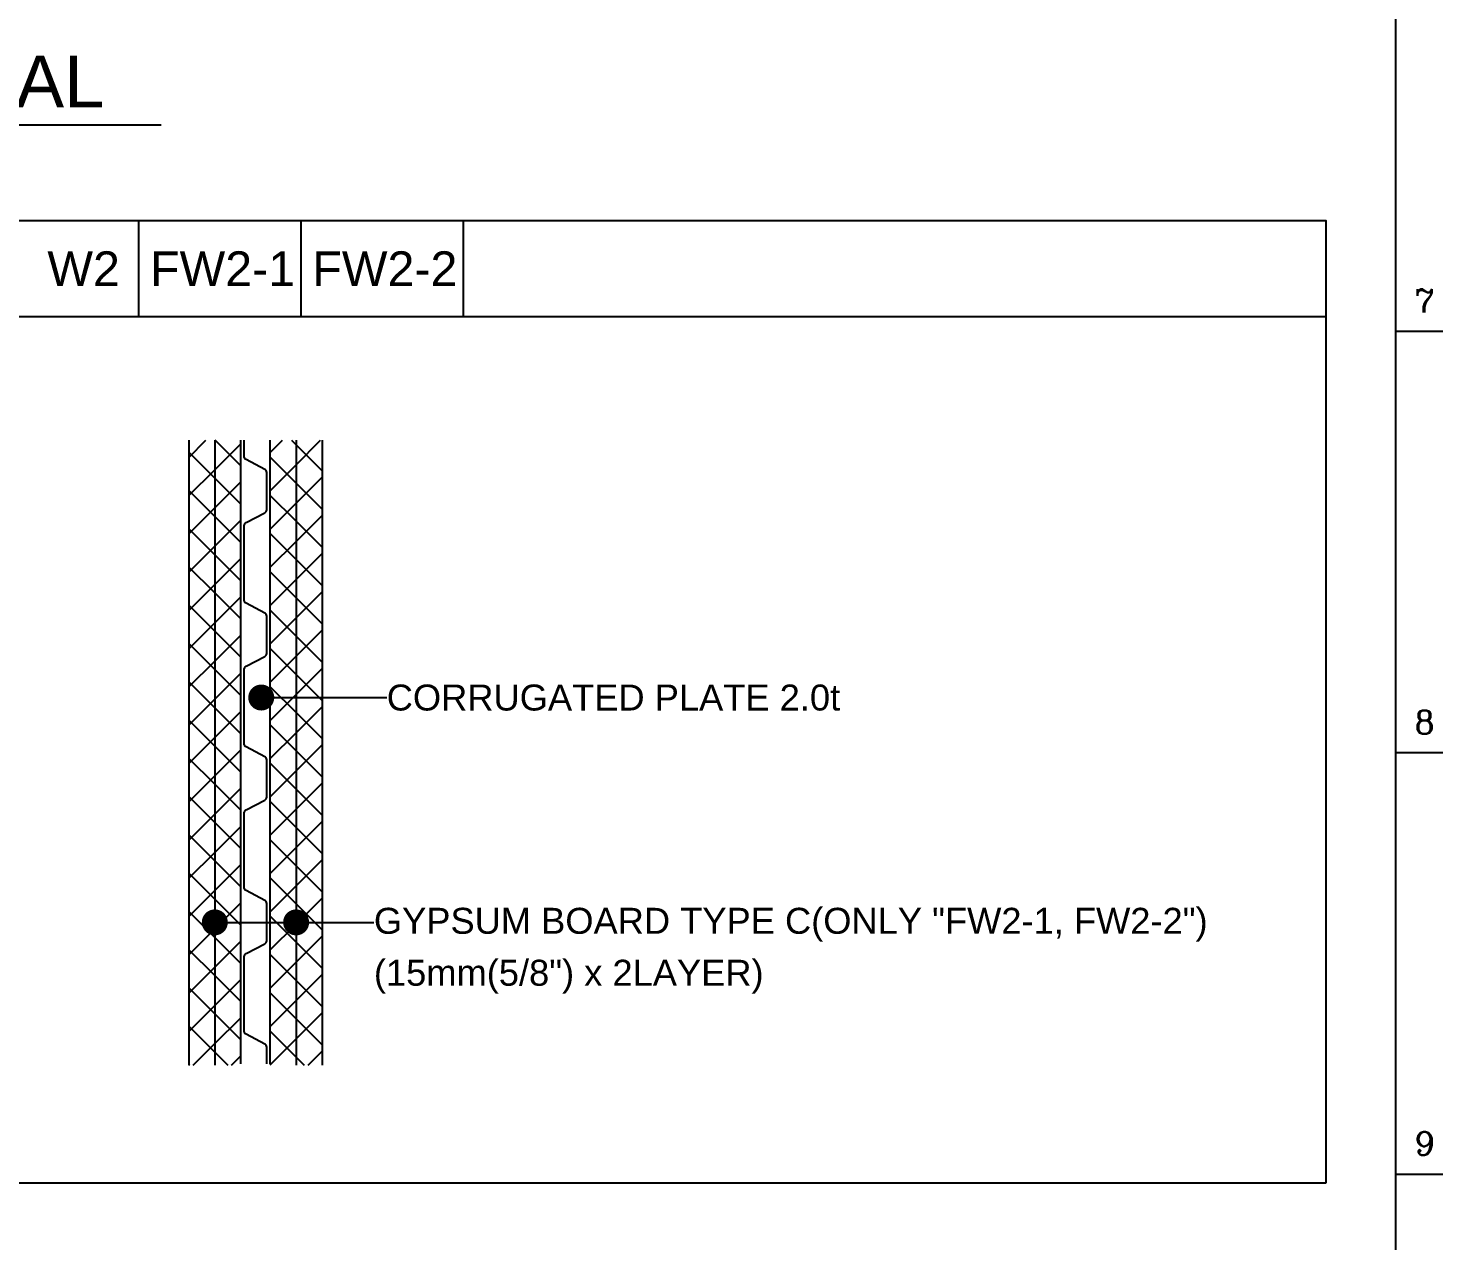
# Model space of a CAD drawing. Header units: millimetres. Extents: x 4133871 to 4440428, y -545651 to -495191.
# Drawn here: x 4426293 to 4439367, y -531906 to -520704 of the extents above; entities that cross this region are included whole.
import ezdxf
from ezdxf.enums import TextEntityAlignment as Align

# ---------------------------------------------------------------- set-up
doc = ezdxf.new("R2010")
doc.units = ezdxf.units.MM
doc.header["$LTSCALE"] = 60
for name, color, linetype in [('1', 7, 'Continuous'), ('A-LINE02', 6, 'Continuous'), ('AA-WAXM-CONC', 2, 'Continuous'), ('AA-XXXX-PATT', 8, 'Continuous'), ('AA-XXXX-SYMB', 7, 'Continuous'), ('AA-XXXX-TABL', 7, 'Continuous'), ('AA-XXXX-TEXT', 3, 'Continuous'), ('finish', 1, 'Continuous'), ('TAN-TIT', 30, 'Continuous'), ('TITLE', 7, 'Continuous')]:
    doc.layers.add(name, color=color, linetype=linetype)
doc.styles.add('Arial', font='arial.ttf')
doc.styles.add('COM', font='COMPLEX', dxfattribs={"height": 5})
doc.styles.add('돋움', font='')
doc.styles.get('돋움').set_extended_font_data('Dotum')
doc.dimstyles.new('일반도면_0060', dxfattribs={"dimtxt": 240, "dimasz": 240, "dimexe": 60, "dimexo": 300, "dimgap": 75, "dimtad": 1, "dimdec": 0, "dimzin": 0, "dimdsep": 46, "dimtxsty": '돋움', "dimcen": -300, "dimclrd": 7, "dimclre": 7, "dimclrt": 2, "dimadec": 8, "dimazin": 0, "dimtfac": 1, "dimtdec": 0, "dimtix": 1, "dimtmove": 2, "dimatfit": 3, "dimfxl": 1, "dimtolj": 1, "dimtzin": 0, "dimarcsym": 0})
pattern_1 = [(135, (3804309.03, -4868224.7), (-176.776695, -176.776695), []), (225, (3804309.03, -4868224.7), (176.776695, -176.776695), [])]

# ---------------------------------------------------------------- blocks, each defined once
blk = doc.blocks.new('BORDER')
at = {"layer": 'TAN-TIT'}
for p, q in [((232823, 3520), (232823, 164680)), ((232823, 73830), (234266, 73830)), ((232823, 60851), (234266, 60851)), ((232823, 47872), (234266, 47872))]:
    blk.add_line(p, q, dxfattribs=at)
at = {"layer": 'TAN-TIT', "style": 'COM'}
for s, p in [('7', (233400, 74406)), ('8', (233400, 61428)), ('9', (233400, 48449))]:
    blk.add_text(s, height=721, dxfattribs=at).set_placement(p)

msp = doc.modelspace()

# ---------------------------------------------------------------- hatches: boundary and pattern name
at = {"layer": 'AA-XXXX-PATT'}
h = msp.add_hatch(dxfattribs=at)
h.set_pattern_fill('ANSI37', color=256, scale=2000, angle=90, style=0)
h.set_pattern_definition(pattern_1)
h.paths.add_polyline_path([(4428016.7, -524510.2), (4428016.7, -524660.4), (4428016.7, -530283.9), (4427776.7, -530283.9), (4427776.7, -524510.2)])
h = msp.add_hatch(dxfattribs=at)
h.set_pattern_fill('ANSI37', color=256, scale=2000, angle=90, style=0)
h.set_pattern_definition(pattern_1)
h.paths.add_polyline_path([(4428256.7, -524510.2), (4428256.7, -524660.4), (4428256.7, -530283.9), (4428016.7, -530283.9), (4428016.7, -524510.2)])
h = msp.add_hatch(dxfattribs=at)
h.set_pattern_fill('ANSI37', color=256, scale=2000, angle=90, style=0)
h.set_pattern_definition(pattern_1)
h.paths.add_polyline_path([(4428528.7, -524510.2), (4428528.7, -524660.4), (4428528.7, -530283.9), (4428768.7, -530283.9), (4428768.7, -524510.2)])
h = msp.add_hatch(dxfattribs=at)
h.set_pattern_fill('ANSI37', color=256, scale=2000, angle=90, style=0)
h.set_pattern_definition(pattern_1)
h.paths.add_polyline_path([(4428768.7, -524510.2), (4428768.7, -524660.4), (4428768.7, -530283.9), (4429008.7, -530283.9), (4429008.7, -524510.2)])

# ---------------------------------------------------------------- linework, layer by layer
at = {"layer": 'A-LINE02', "color": 3}
for p, q in [((4427776.7, -524510.2), (4427776.7, -530283.9)), ((4429008.7, -524510.2), (4429008.7, -530283.9))]:
    msp.add_line(p, q, dxfattribs=at)
at = {"layer": 'AA-WAXM-CONC'}
for points in [[(4428256.7, -530270.2), (4428256.7, -524510.2)], [(4428528.7, -530270.2), (4428528.7, -524510.2)]]:
    msp.add_lwpolyline(points, dxfattribs=at)
at = {"layer": 'AA-XXXX-PATT'}
for p, q in [((4428016.7, -524510.2), (4428016.7, -530283.9)), ((4428768.7, -524510.2), (4428768.7, -530283.9))]:
    msp.add_line(p, q, dxfattribs=at)
at = {"layer": 'AA-XXXX-TABL'}
for p, q in [((4427314.5, -523369.1), (4427314.5, -522479.7)), ((4428814.5, -523369.1), (4428814.5, -522479.7)), ((4430314.5, -523369.1), (4430314.5, -522479.7)), ((4438286.7, -523369.1), (4426114.5, -523369.1))]:
    msp.add_line(p, q, dxfattribs=at)
msp.add_lwpolyline([(4438286.7, -531373.8), (4426114.5, -531373.8), (4426114.5, -522479.7), (4438286.7, -522479.7)], close=True, dxfattribs=at)
at = {"layer": 'finish', "color": 3}
msp.add_lwpolyline([(4428496.7, -530270.2), (4428496.7, -530117, 0.279959), (4428479.4, -530088.6), (4428305.9, -529998.6, -0.279959), (4428288.7, -529970.2), (4428288.7, -529281, -0.279959), (4428305.9, -529252.6), (4428479.4, -529162.6, 0.279959), (4428496.7, -529134.2), (4428496.7, -528961.9), (4428496.7, -528789.6, 0.279959), (4428479.4, -528761.2), (4428305.9, -528671.1, -0.279959), (4428288.7, -528642.7), (4428288.7, -527953.6, -0.279959), (4428305.9, -527925.2), (4428479.4, -527835.1, 0.279959), (4428496.7, -527806.7), (4428496.7, -527634.4), (4428496.7, -527462.2, 0.279959), (4428479.4, -527433.8), (4428305.9, -527343.7, -0.279959), (4428288.7, -527315.3), (4428288.7, -526626.2, -0.279959), (4428305.9, -526597.8), (4428479.4, -526507.7, 0.279959), (4428496.7, -526479.3), (4428496.7, -526307), (4428496.7, -526134.7, 0.279959), (4428479.4, -526106.3), (4428305.9, -526016.2, -0.279959), (4428288.7, -525987.8), (4428288.7, -525298.7, -0.279959), (4428305.9, -525270.3), (4428479.4, -525180.2, 0.279959), (4428496.7, -525151.8), (4428496.7, -524979.6), (4428496.7, -524807.3, 0.279959), (4428479.4, -524778.9), (4428305.9, -524688.8, -0.279959), (4428288.7, -524660.4), (4428288.7, -524510.2)], format="xyb", dxfattribs=at)
at = {"layer": 'TITLE', "color": 1, "linetype": 'Continuous'}
msp.add_line((4420922.3, -521595.4), (4427522.3, -521595.4), dxfattribs=at)

# ---------------------------------------------------------------- block references
at = {"layer": '1', "xscale": 0.3, "yscale": 0.3, "zscale": 0.3}
msp.add_blockref('BORDER', (4369087.7, -545651.2), dxfattribs=at)

# ---------------------------------------------------------------- texts
at = {"layer": 'AA-XXXX-TEXT', "style": 'Arial'}
for s, p in [('W2', (4426804.7, -522924.4)), ('FW2-1', (4428089, -522924.4)), ('FW2-2', (4429589, -522924.4))]:
    msp.add_text(s, height=320, dxfattribs=at).set_placement(p, align=Align.MIDDLE_CENTER)
at = {"layer": 'AA-XXXX-TEXT', "color": 7, "style": 'Arial'}
msp.add_text('CORRUGATED PLATE 2.0t', height=240, dxfattribs=at).set_placement((4429606.2, -526887), align=Align.MIDDLE_LEFT)
for s, p in [('GYPSUM BOARD TYPE C(ONLY "FW2-1, FW2-2")', (4429487.5, -529070)), ('(15mm(5/8") x 2LAYER)', (4429487.5, -529550))]:
    msp.add_text(s, height=240, dxfattribs=at).set_placement(p)
at = {"layer": 'TITLE', "color": 3, "ltscale": 10, "style": 'Arial'}
msp.add_text('DOOR MATERIAL', height=480, dxfattribs=at).set_placement((4424222.3, -521435.4), align=Align.CENTER)

# ---------------------------------------------------------------- leaders
at = {"layer": 'AA-XXXX-SYMB'}
for points in [[(4428446.5, -526887), (4429606.2, -526887)], [(4428017, -528964.6), (4428735.9, -528964.6)], [(4428768.7, -528964.6), (4429487.5, -528964.6)]]:
    msp.add_leader(points, dimstyle='일반도면_0060', override={"dimgap": 0.8, "dimtad": 0, "dimldrblk": 'Dot'}, dxfattribs=at)

doc.saveas('drawing.dxf')
